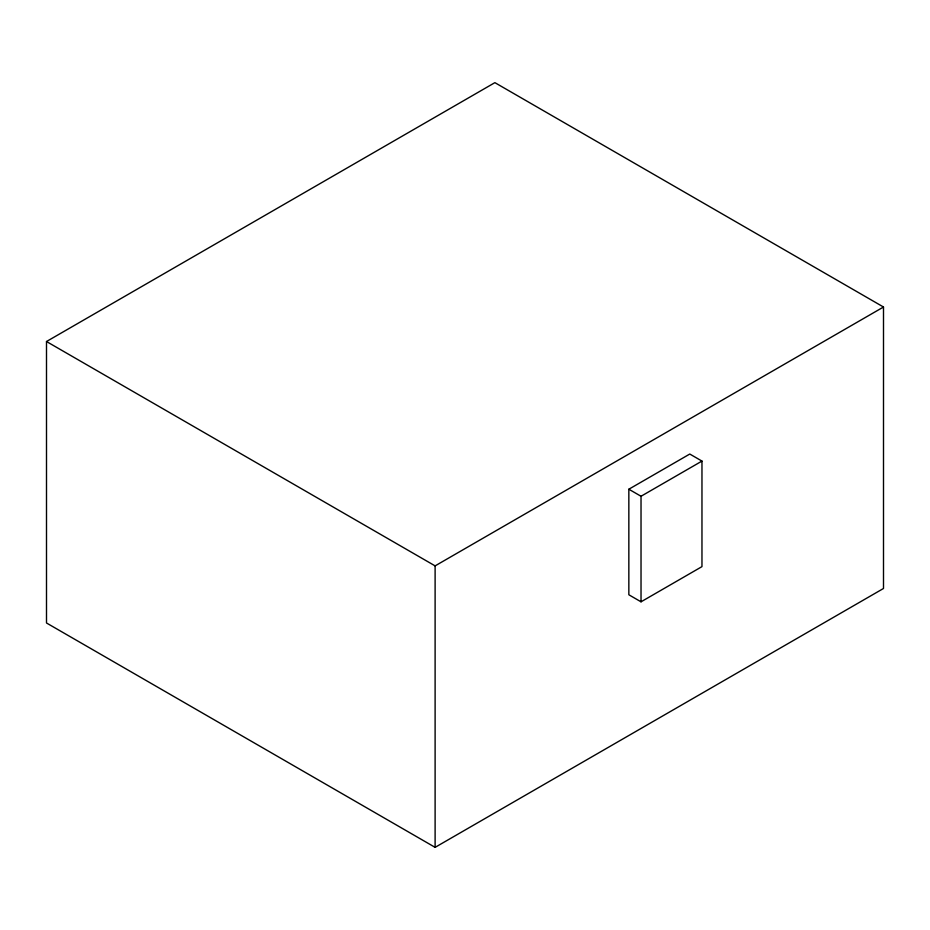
<?xml version="1.0" encoding="UTF-8"?>
<svg xmlns="http://www.w3.org/2000/svg" width="930" height="930" viewBox="0 0 930 930"><rect width="100%" height="100%" fill="white"/><g stroke="black" fill="none" stroke-linecap="round" stroke-linejoin="round"><path stroke-width="1.4" d="M46.5 341.519L494.888 82.654L883.5 307.016L883.5 588.481L435.112 847.346L46.5 622.984L46.5 341.519L435.112 565.882L883.5 307.016M628.843 489.226L689.781 454.038L701.964 461.082L701.964 566.626L641.026 601.815L628.843 594.77L628.843 489.226L641.026 496.26L701.964 461.082M641.026 496.26L641.026 601.815M435.112 565.882L435.112 847.346"/></g></svg>
